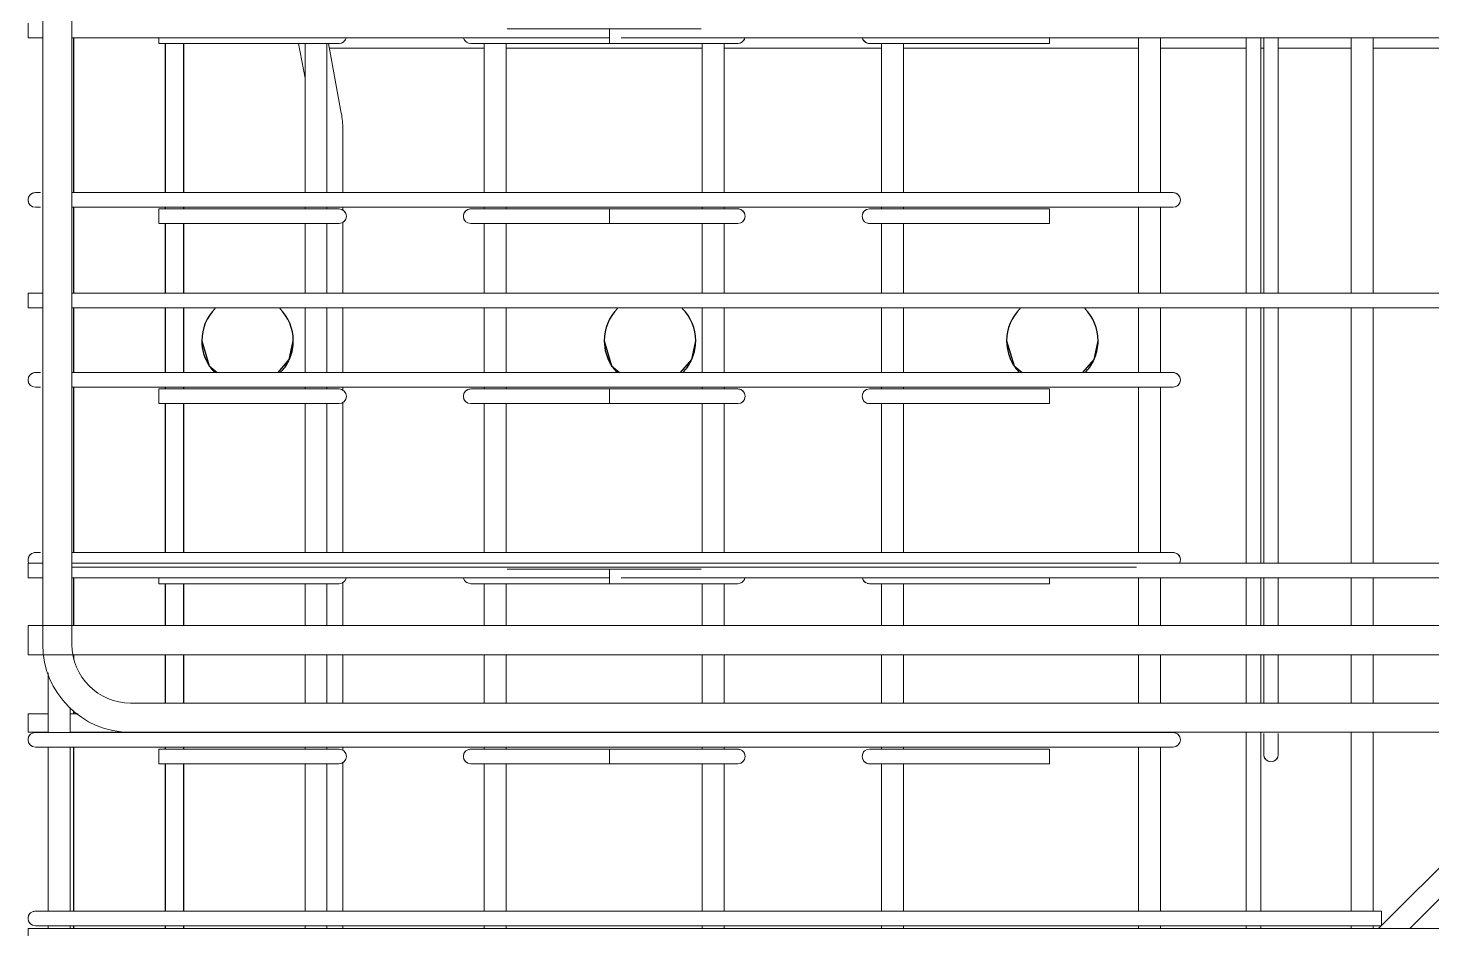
# Model space of a CAD drawing. Header units: millimetres. Extents: x -31655 to -5862, y 2843 to 78926.
# Drawn here: x -30420 to -29653, y 3898 to 4391 of the extents above; entities that cross this region are included whole.
import ezdxf

# ---------------------------------------------------------------- set-up
doc = ezdxf.new("R2010")
doc.units = ezdxf.units.MM
for name, color, linetype, lineweight in [('A-WALL', 113, 'Continuous', 25), ('S-BEAM', 12, 'Continuous', 18), ('S-RBAR', 171, 'Continuous', 18)]:
    doc.layers.add(name, color=color, linetype=linetype, lineweight=lineweight)

# ---------------------------------------------------------------- blocks, each defined once
blk = doc.blocks.new('M_Rectangular Corbel - M_Rectangular Corbel-5472199-Elevation Front')
at = {"layer": 'S-BEAM'}
for p, q in [((-30171.01, 4379.75), (-30255.77, 4379.75)), ((-30051.78, 4379.75), (-30159.01, 4379.75)), ((-29953.8, 4379.75), (-30039.78, 4379.75)), ((-29813.32, 4379.75), (-29941.8, 4379.75)), ((-29754.39, 4379.75), (-29801.32, 4379.75)), ((-29744.87, 4379.75), (-29746.39, 4379.75)), ((-29697.07, 4379.75), (-29736.87, 4379.75)), ((-29611.92, 4379.75), (-29685.07, 4379.75))]:
    blk.add_line(p, q, dxfattribs=at)

msp = doc.modelspace()

# ---------------------------------------------------------------- linework, layer by layer
at = {"layer": 'A-WALL'}
for p, q in [((-30395.39395, 4300.71954), (-30395.39395, 4385.2887)), ((-30345.39395, 4382.25431), (-30345.39395, 4300.71954)), ((-30335.39395, 4382.25431), (-30335.39395, 4300.71954)), ((-30395.39395, 4245.77595), (-30395.39395, 4292.71954)), ((-30345.39395, 4292.71954), (-30345.39395, 4291.84483)), ((-30335.39395, 4292.71954), (-30335.39395, 4291.84483)), ((-30345.39395, 4283.84483), (-30345.39395, 4245.77595)), ((-30335.39395, 4283.84483), (-30335.39395, 4245.77595)), ((-30395.39395, 4202.38931), (-30395.39395, 4237.77595)), ((-30345.39395, 4237.77595), (-30345.39395, 4202.38931)), ((-30335.39395, 4237.77595), (-30335.39395, 4202.38931)), ((-30395.39395, 4104.05907), (-30395.39395, 4194.38931)), ((-30345.39395, 4194.38931), (-30345.39395, 4193.43534)), ((-30335.39395, 4194.38931), (-30335.39395, 4193.43534)), ((-30345.39395, 4185.43534), (-30345.39395, 4104.05907)), ((-30335.39395, 4185.43534), (-30335.39395, 4104.05907)), ((-30395.39395, 4064.08483), (-30395.39395, 4090.2632)), ((-30345.39395, 4087.02586), (-30345.39395, 4064.08483)), ((-30335.39395, 4087.02586), (-30335.39395, 4064.08483)), ((-30395.39395, 4046.20498), (-30395.39395, 4048.08483)), ((-30345.39395, 4048.08483), (-30345.39395, 4021.80073)), ((-30335.39395, 4048.08483), (-30335.39395, 4021.80073)), ((-30395.39395, 4015.80073), (-30395.39395, 4017.6028)), ((-30395.39395, 3908.08483), (-30395.39395, 3997.72883)), ((-30345.39395, 3997.72883), (-30345.39395, 3996.61638)), ((-30335.39395, 3997.72883), (-30335.39395, 3996.61638)), ((-30345.39395, 3988.61638), (-30345.39395, 3908.08483)), ((-30335.39395, 3988.61638), (-30335.39395, 3908.08483)), ((-30395.39395, 3898.5), (-30395.39395, 3900.08483)), ((-30345.39395, 3900.08483), (-30345.39395, 3898.5)), ((-30335.39395, 3900.08483), (-30335.39395, 3898.5))]:
    msp.add_line(p, q, dxfattribs=at)
at = {"layer": 'A-WALL', "flags": 128}
for points in [[(-30325.39395, 4219.75), (-30321.37336, 4206.15352), (-30316.97846, 4202.38931)], [(-30283.69805, 4202.38931), (-30277.57425, 4209.53915), (-30275.39395, 4219.75)], [(-30105.39395, 4219.75), (-30101.37336, 4206.15352), (-30096.97846, 4202.38931)], [(-30063.69805, 4202.38931), (-30057.57425, 4209.53915), (-30055.39395, 4219.75)], [(-29885.39395, 4219.75), (-29881.37336, 4206.15352), (-29876.97846, 4202.38931)], [(-29843.69805, 4202.38931), (-29837.57425, 4209.53915), (-29835.39395, 4219.75)]]:
    msp.add_lwpolyline(points, dxfattribs=at)
at = {"layer": 'A-WALL'}
for centre, start, end in [((-30300.39395, 4219.75), 135, 180), ((-30300.39395, 4219.75), 0, 45), ((-30080.39395, 4219.75), 135, 180), ((-30080.39395, 4219.75), 0, 45), ((-29860.39395, 4219.75), 135, 180), ((-29860.39395, 4219.75), 0, 45), ((-30300.39395, 4219.75), 180.45365511, 211.93425252), ((-30300.39395, 4219.75), 338.70968858, 359.36744853), ((-30080.39395, 4219.75), 180.45365512, 211.93425252), ((-30080.39395, 4219.75), 338.70968858, 359.36744852), ((-29860.39395, 4219.75), 180.45365512, 211.93425252), ((-29860.39395, 4219.75), 338.70968858, 359.36744852), ((-30300.39395, 4219.75), 212.3286712, 213.89064592), ((-30300.39395, 4219.75), 315.91830147, 334.13098747), ((-30300.39395, 4219.75), 334.7740535, 338.15580515), ((-30080.39395, 4219.75), 212.3286712, 213.89064593), ((-30080.39395, 4219.75), 315.91830147, 334.13098747), ((-30080.39395, 4219.75), 334.77405349, 338.15580516), ((-29860.39395, 4219.75), 212.3286712, 213.89064593), ((-29860.39395, 4219.75), 315.91830147, 334.13098747), ((-29860.39395, 4219.75), 334.77405349, 338.15580516), ((-30300.39395, 4219.75), 214.92559469, 224.08169853), ((-30080.39395, 4219.75), 214.92559471, 224.08169853), ((-29860.39395, 4219.75), 214.92559471, 224.08169853)]:
    msp.add_arc(centre, 25, start, end, dxfattribs=at)
at = {"layer": 'S-RBAR'}
for p, q in [((-30412.39395, 4053.80073), (-30412.39395, 4802.5498)), ((-30396.39395, 4053.80073), (-30396.39395, 4802.5498)), ((-30420.39395, 4385.2887), (-30420.39395, 4393.2887)), ((-30102.59853, 4390.25431), (-30158.39395, 4390.25431)), ((-30096.10968, 4390.25431), (-30102.59853, 4390.25431)), ((-30102.59853, 4390.25431), (-30102.59853, 4382.25431)), ((-30052.35921, 4390.25431), (-30096.10968, 4390.25431)), ((-30420.39395, 4385.2887), (-30412.39395, 4385.2887)), ((-30396.39395, 4385.2887), (-30102.59853, 4385.2887)), ((-30348.8828, 4382.25431), (-30348.8828, 4385.2887)), ((-30096.10968, 4385.2887), (-26804.67822, 4385.2887)), ((-29861.90509, 4385.2887), (-29861.90509, 4382.25431)), ((-29813.32288, 4300.71954), (-29813.32288, 4385.2887)), ((-29801.32288, 4300.71954), (-29801.32288, 4385.2887)), ((-29754.39395, 4245.77595), (-29754.39395, 4385.2887)), ((-29746.39395, 4245.77595), (-29746.39395, 4385.2887)), ((-29744.87288, 4385.2887), (-29744.87288, 4245.77595)), ((-29736.87288, 4385.2887), (-29736.87288, 4245.77595)), ((-29697.07288, 4385.2887), (-29697.07288, 4245.77595)), ((-29685.07288, 4385.2887), (-29685.07288, 4245.77595)), ((-30348.8828, 4382.25431), (-30324.67822, 4382.25431)), ((-30284.53608, 4382.25431), (-30324.67822, 4382.25431)), ((-30284.53608, 4382.25431), (-30250.39395, 4382.25431)), ((-30272.51629, 4382.25431), (-30268.98659, 4363.3456)), ((-30268.98659, 4300.71954), (-30268.98659, 4382.25431)), ((-30256.98659, 4300.71954), (-30256.98659, 4382.25431)), ((-30256.23991, 4382.25431), (-30249.14024, 4344.22124)), ((-30178.39395, 4382.25431), (-30158.39395, 4382.25431)), ((-30171.00816, 4300.71954), (-30171.00816, 4382.25431)), ((-30159.00816, 4300.71954), (-30159.00816, 4382.25431)), ((-30102.59853, 4382.25431), (-30158.39395, 4382.25431)), ((-30096.10968, 4382.25431), (-30102.59853, 4382.25431)), ((-30052.35921, 4382.25431), (-30096.10968, 4382.25431)), ((-30052.35921, 4382.25431), (-30032.35921, 4382.25431)), ((-30051.77973, 4300.71954), (-30051.77973, 4382.25431)), ((-30039.77973, 4300.71954), (-30039.77973, 4382.25431)), ((-29926.25181, 4382.25431), (-29960.39395, 4382.25431)), ((-29953.80131, 4300.71954), (-29953.80131, 4382.25431)), ((-29941.80131, 4300.71954), (-29941.80131, 4382.25431)), ((-29926.25181, 4382.25431), (-29886.10968, 4382.25431)), ((-29861.90509, 4382.25431), (-29886.10968, 4382.25431)), ((-30248.32518, 4335.41318), (-30248.32518, 4300.71954)), ((-30416.39395, 4300.71954), (-30413.58601, 4300.71954)), ((-29814.39395, 4300.71954), (-30396.39395, 4300.71954)), ((-29814.39395, 4300.71954), (-29800.25181, 4300.71954)), ((-29800.25181, 4300.71954), (-29794.39395, 4300.71954)), ((-29800.25181, 4300.71954), (-29794.39395, 4300.71954)), ((-30416.39395, 4292.71954), (-30413.58601, 4292.71954)), ((-29814.39395, 4292.71954), (-30396.39395, 4292.71954)), ((-30348.8828, 4291.84483), (-30324.67822, 4291.84483)), ((-30348.8828, 4283.84483), (-30348.8828, 4291.84483)), ((-30284.53608, 4291.84483), (-30324.67822, 4291.84483)), ((-30284.53608, 4291.84483), (-30250.39395, 4291.84483)), ((-30268.98659, 4291.84483), (-30268.98659, 4292.71954)), ((-30256.98659, 4291.84483), (-30256.98659, 4292.71954)), ((-30248.32518, 4292.71954), (-30248.32518, 4291.21931)), ((-30178.39395, 4291.84483), (-30158.39395, 4291.84483)), ((-30171.00816, 4291.84483), (-30171.00816, 4292.71954)), ((-30159.00816, 4291.84483), (-30159.00816, 4292.71954)), ((-30102.59853, 4291.84483), (-30158.39395, 4291.84483)), ((-30096.10968, 4291.84483), (-30102.59853, 4291.84483)), ((-30102.59853, 4291.84483), (-30102.59853, 4283.84483)), ((-30052.35921, 4291.84483), (-30096.10968, 4291.84483)), ((-30052.35921, 4291.84483), (-30032.35921, 4291.84483)), ((-30051.77973, 4291.84483), (-30051.77973, 4292.71954)), ((-30039.77973, 4291.84483), (-30039.77973, 4292.71954)), ((-29926.25181, 4291.84483), (-29960.39395, 4291.84483)), ((-29953.80131, 4291.84483), (-29953.80131, 4292.71954)), ((-29941.80131, 4291.84483), (-29941.80131, 4292.71954)), ((-29926.25181, 4291.84483), (-29886.10968, 4291.84483)), ((-29861.90509, 4291.84483), (-29886.10968, 4291.84483)), ((-29861.90509, 4291.84483), (-29861.90509, 4283.84483)), ((-29814.39395, 4292.71954), (-29794.39395, 4292.71954)), ((-29814.39395, 4292.71954), (-29794.39395, 4292.71954)), ((-29813.32288, 4245.77595), (-29813.32288, 4292.71954)), ((-29801.32288, 4245.77595), (-29801.32288, 4292.71954)), ((-30348.8828, 4283.84483), (-30324.67822, 4283.84483)), ((-30284.53608, 4283.84483), (-30324.67822, 4283.84483)), ((-30284.53608, 4283.84483), (-30250.39395, 4283.84483)), ((-30268.98659, 4245.77595), (-30268.98659, 4283.84483)), ((-30256.98659, 4245.77595), (-30256.98659, 4283.84483)), ((-30248.32518, 4284.47035), (-30248.32518, 4245.77595)), ((-30178.39395, 4283.84483), (-30158.39395, 4283.84483)), ((-30171.00816, 4245.77595), (-30171.00816, 4283.84483)), ((-30159.00816, 4245.77595), (-30159.00816, 4283.84483)), ((-30102.59853, 4283.84483), (-30158.39395, 4283.84483)), ((-30096.10968, 4283.84483), (-30102.59853, 4283.84483)), ((-30052.35921, 4283.84483), (-30096.10968, 4283.84483)), ((-30052.35921, 4283.84483), (-30032.35921, 4283.84483)), ((-30051.77973, 4245.77595), (-30051.77973, 4283.84483)), ((-30039.77973, 4245.77595), (-30039.77973, 4283.84483)), ((-29926.25181, 4283.84483), (-29960.39395, 4283.84483)), ((-29953.80131, 4245.77595), (-29953.80131, 4283.84483)), ((-29941.80131, 4245.77595), (-29941.80131, 4283.84483)), ((-29926.25181, 4283.84483), (-29886.10968, 4283.84483)), ((-29861.90509, 4283.84483), (-29886.10968, 4283.84483)), ((-30420.39395, 4245.77595), (-30412.39395, 4245.77595)), ((-30420.39395, 4237.77595), (-30420.39395, 4245.77595)), ((-30396.39395, 4245.77595), (-26504.39395, 4245.77595)), ((-30420.39395, 4237.77595), (-30412.39395, 4237.77595)), ((-30396.39395, 4237.77595), (-26504.39395, 4237.77595)), ((-30268.98659, 4202.38931), (-30268.98659, 4237.77595)), ((-30256.98659, 4202.38931), (-30256.98659, 4237.77595)), ((-30248.32518, 4237.77595), (-30248.32518, 4202.38931)), ((-30171.00816, 4202.38931), (-30171.00816, 4237.77595)), ((-30159.00816, 4202.38931), (-30159.00816, 4237.77595)), ((-30051.77973, 4202.38931), (-30051.77973, 4237.77595)), ((-30039.77973, 4202.38931), (-30039.77973, 4237.77595)), ((-29953.80131, 4202.38931), (-29953.80131, 4237.77595)), ((-29941.80131, 4202.38931), (-29941.80131, 4237.77595)), ((-29813.32288, 4202.38931), (-29813.32288, 4237.77595)), ((-29801.32288, 4202.38931), (-29801.32288, 4237.77595)), ((-29754.39395, 4098.2632), (-29754.39395, 4237.77595)), ((-29746.39395, 4098.2632), (-29746.39395, 4237.77595)), ((-29744.87288, 4237.77595), (-29744.87288, 4098.2632)), ((-29736.87288, 4237.77595), (-29736.87288, 4098.2632)), ((-29697.07288, 4237.77595), (-29697.07288, 4098.2632)), ((-29685.07288, 4237.77595), (-29685.07288, 4098.2632)), ((-30416.39395, 4202.38931), (-30413.58601, 4202.38931)), ((-29814.39395, 4202.38931), (-30396.39395, 4202.38931)), ((-29814.39395, 4202.38931), (-29800.25181, 4202.38931)), ((-29800.25181, 4202.38931), (-29794.39395, 4202.38931)), ((-29800.25181, 4202.38931), (-29794.39395, 4202.38931)), ((-30416.39395, 4194.38931), (-30413.58601, 4194.38931)), ((-29814.39395, 4194.38931), (-30396.39395, 4194.38931)), ((-30348.8828, 4193.43534), (-30324.67822, 4193.43534)), ((-30348.8828, 4185.43534), (-30348.8828, 4193.43534)), ((-30284.53608, 4193.43534), (-30324.67822, 4193.43534)), ((-30284.53608, 4193.43534), (-30250.39395, 4193.43534)), ((-30268.98659, 4193.43534), (-30268.98659, 4194.38931)), ((-30256.98659, 4193.43534), (-30256.98659, 4194.38931)), ((-30248.32518, 4194.38931), (-30248.32518, 4192.80983)), ((-30178.39395, 4193.43534), (-30158.39395, 4193.43534)), ((-30171.00816, 4193.43534), (-30171.00816, 4194.38931)), ((-30159.00816, 4193.43534), (-30159.00816, 4194.38931)), ((-30102.59853, 4193.43534), (-30158.39395, 4193.43534)), ((-30096.10968, 4193.43534), (-30102.59853, 4193.43534)), ((-30102.59853, 4193.43534), (-30102.59853, 4185.43534)), ((-30052.35921, 4193.43534), (-30096.10968, 4193.43534)), ((-30052.35921, 4193.43534), (-30032.35921, 4193.43534)), ((-30051.77973, 4193.43534), (-30051.77973, 4194.38931)), ((-30039.77973, 4193.43534), (-30039.77973, 4194.38931)), ((-29926.25181, 4193.43534), (-29960.39395, 4193.43534)), ((-29953.80131, 4193.43534), (-29953.80131, 4194.38931)), ((-29941.80131, 4193.43534), (-29941.80131, 4194.38931)), ((-29926.25181, 4193.43534), (-29886.10968, 4193.43534)), ((-29861.90509, 4193.43534), (-29886.10968, 4193.43534)), ((-29861.90509, 4193.43534), (-29861.90509, 4185.43534)), ((-29814.39395, 4194.38931), (-29794.39395, 4194.38931)), ((-29814.39395, 4194.38931), (-29794.39395, 4194.38931)), ((-29813.32288, 4104.05907), (-29813.32288, 4194.38931)), ((-29801.32288, 4104.05907), (-29801.32288, 4194.38931)), ((-30348.8828, 4185.43534), (-30324.67822, 4185.43534)), ((-30284.53608, 4185.43534), (-30324.67822, 4185.43534)), ((-30284.53608, 4185.43534), (-30250.39395, 4185.43534)), ((-30268.98659, 4104.05907), (-30268.98659, 4185.43534)), ((-30256.98659, 4104.05907), (-30256.98659, 4185.43534)), ((-30248.32518, 4186.06086), (-30248.32518, 4104.05907)), ((-30178.39395, 4185.43534), (-30158.39395, 4185.43534)), ((-30171.00816, 4104.05907), (-30171.00816, 4185.43534)), ((-30159.00816, 4104.05907), (-30159.00816, 4185.43534)), ((-30102.59853, 4185.43534), (-30158.39395, 4185.43534)), ((-30096.10968, 4185.43534), (-30102.59853, 4185.43534)), ((-30052.35921, 4185.43534), (-30096.10968, 4185.43534)), ((-30052.35921, 4185.43534), (-30032.35921, 4185.43534)), ((-30051.77973, 4104.05907), (-30051.77973, 4185.43534)), ((-30039.77973, 4104.05907), (-30039.77973, 4185.43534)), ((-29926.25181, 4185.43534), (-29960.39395, 4185.43534)), ((-29953.80131, 4104.05907), (-29953.80131, 4185.43534)), ((-29941.80131, 4104.05907), (-29941.80131, 4185.43534)), ((-29926.25181, 4185.43534), (-29886.10968, 4185.43534)), ((-29861.90509, 4185.43534), (-29886.10968, 4185.43534)), ((-30416.39395, 4104.05907), (-30413.58601, 4104.05907)), ((-29814.39395, 4104.05907), (-30396.39395, 4104.05907)), ((-29814.39395, 4104.05907), (-29800.25181, 4104.05907)), ((-29800.25181, 4104.05907), (-29794.39395, 4104.05907)), ((-29800.25181, 4104.05907), (-29794.39395, 4104.05907)), ((-30420.39395, 4098.2632), (-30412.39395, 4098.2632)), ((-30420.39395, 4090.2632), (-30420.39395, 4098.2632)), ((-30396.39395, 4098.2632), (-26504.39395, 4098.2632)), ((-29814.39395, 4096.05907), (-30396.39395, 4096.05907)), ((-30102.59853, 4095.02586), (-30158.39395, 4095.02586)), ((-30096.10968, 4095.02586), (-30102.59853, 4095.02586)), ((-30102.59853, 4095.02586), (-30102.59853, 4087.02586)), ((-30052.35921, 4095.02586), (-30096.10968, 4095.02586)), ((-30420.39395, 4090.2632), (-30412.39395, 4090.2632)), ((-30396.39395, 4090.2632), (-30102.59853, 4090.2632)), ((-30348.8828, 4087.02586), (-30348.8828, 4090.2632)), ((-30348.8828, 4087.02586), (-30324.67822, 4087.02586)), ((-30284.53608, 4087.02586), (-30324.67822, 4087.02586)), ((-30284.53608, 4087.02586), (-30250.39395, 4087.02586)), ((-30268.98659, 4064.08483), (-30268.98659, 4087.02586)), ((-30256.98659, 4064.08483), (-30256.98659, 4087.02586)), ((-30248.32518, 4087.65138), (-30248.32518, 4064.08483)), ((-30178.39395, 4087.02586), (-30158.39395, 4087.02586)), ((-30171.00816, 4064.08483), (-30171.00816, 4087.02586)), ((-30159.00816, 4064.08483), (-30159.00816, 4087.02586)), ((-30102.59853, 4087.02586), (-30158.39395, 4087.02586)), ((-30096.10968, 4087.02586), (-30102.59853, 4087.02586)), ((-30096.10968, 4090.2632), (-26804.67822, 4090.2632)), ((-30052.35921, 4087.02586), (-30096.10968, 4087.02586)), ((-30052.35921, 4087.02586), (-30032.35921, 4087.02586)), ((-30051.77973, 4064.08483), (-30051.77973, 4087.02586)), ((-30039.77973, 4064.08483), (-30039.77973, 4087.02586)), ((-29926.25181, 4087.02586), (-29960.39395, 4087.02586)), ((-29953.80131, 4064.08483), (-29953.80131, 4087.02586)), ((-29941.80131, 4064.08483), (-29941.80131, 4087.02586)), ((-29926.25181, 4087.02586), (-29886.10968, 4087.02586)), ((-29861.90509, 4087.02586), (-29886.10968, 4087.02586)), ((-29861.90509, 4090.2632), (-29861.90509, 4087.02586)), ((-29813.32288, 4064.08483), (-29813.32288, 4090.2632)), ((-29801.32288, 4064.08483), (-29801.32288, 4090.2632)), ((-29754.39395, 4064.08483), (-29754.39395, 4090.2632)), ((-29746.39395, 4064.08483), (-29746.39395, 4090.2632)), ((-29744.87288, 4090.2632), (-29744.87288, 4064.08483)), ((-29736.87288, 4090.2632), (-29736.87288, 4064.08483)), ((-29697.07288, 4090.2632), (-29697.07288, 4064.08483)), ((-29685.07288, 4090.2632), (-29685.07288, 4064.08483)), ((-26480.39395, 4064.08483), (-30420.39395, 4064.08483)), ((-30420.39395, 4064.08483), (-30420.39395, 4048.08483)), ((-26480.39395, 4048.08483), (-30420.39395, 4048.08483)), ((-30268.98659, 4021.80073), (-30268.98659, 4048.08483)), ((-30256.98659, 4021.80073), (-30256.98659, 4048.08483)), ((-30248.32518, 4048.08483), (-30248.32518, 4021.80073)), ((-30171.00816, 4021.80073), (-30171.00816, 4048.08483)), ((-30159.00816, 4021.80073), (-30159.00816, 4048.08483)), ((-30051.77973, 4021.80073), (-30051.77973, 4048.08483)), ((-30039.77973, 4021.80073), (-30039.77973, 4048.08483)), ((-29953.80131, 4021.80073), (-29953.80131, 4048.08483)), ((-29941.80131, 4021.80073), (-29941.80131, 4048.08483)), ((-29813.32288, 4021.80073), (-29813.32288, 4048.08483)), ((-29801.32288, 4021.80073), (-29801.32288, 4048.08483)), ((-29754.39395, 4021.80073), (-29754.39395, 4048.08483)), ((-29746.39395, 4021.80073), (-29746.39395, 4048.08483)), ((-29744.87288, 4048.08483), (-29744.87288, 4021.80073)), ((-29736.87288, 4048.08483), (-29736.87288, 4021.80073)), ((-29697.07288, 4048.08483), (-29697.07288, 4021.80073)), ((-29685.07288, 4048.08483), (-29685.07288, 4021.80073)), ((-30409.46501, 4005.72883), (-30409.46501, 4038.25494)), ((-26536.39395, 4021.80073), (-30364.39395, 4021.80073)), ((-30409.46501, 4015.80073), (-30420.39395, 4015.80073)), ((-30420.39395, 4015.80073), (-30420.39395, 4005.80073)), ((-30397.46501, 4005.72883), (-30397.46501, 4019.19199)), ((-30393.04544, 4015.80073), (-30397.46501, 4015.80073)), ((-30409.46501, 4005.80073), (-30420.39395, 4005.80073)), ((-30416.39395, 4005.72883), (-30396.39395, 4005.72883)), ((-30364.39395, 4005.80073), (-30397.46501, 4005.80073)), ((-29814.39395, 4005.72883), (-30396.39395, 4005.72883)), ((-26536.39395, 4005.80073), (-30364.39395, 4005.80073)), ((-29814.39395, 4005.72883), (-29800.25181, 4005.72883)), ((-29800.25181, 4005.72883), (-29794.39395, 4005.72883)), ((-29800.25181, 4005.72883), (-29794.39395, 4005.72883)), ((-29754.39395, 3908.08483), (-29754.39395, 4005.80073)), ((-29746.39395, 3908.08483), (-29746.39395, 4005.80073)), ((-29744.87288, 3993.75), (-29744.87288, 4005.20461)), ((-29736.87288, 3993.75), (-29736.87288, 4005.20461)), ((-29697.07288, 4005.80073), (-29697.07288, 3908.08483)), ((-29685.07288, 4005.80073), (-29685.07288, 3908.08483)), ((-30416.39395, 3997.72883), (-30396.39395, 3997.72883)), ((-30409.46501, 3908.08483), (-30409.46501, 3997.72883)), ((-30397.46501, 3908.08483), (-30397.46501, 3997.72883)), ((-29814.39395, 3997.72883), (-30396.39395, 3997.72883)), ((-30348.8828, 3996.61638), (-30324.67822, 3996.61638)), ((-30348.8828, 3988.61638), (-30348.8828, 3996.61638)), ((-30284.53608, 3996.61638), (-30324.67822, 3996.61638)), ((-30284.53608, 3996.61638), (-30250.39395, 3996.61638)), ((-30268.98659, 3996.61638), (-30268.98659, 3997.72883)), ((-30256.98659, 3996.61638), (-30256.98659, 3997.72883)), ((-30248.32518, 3997.72883), (-30248.32518, 3995.99086)), ((-30178.39395, 3996.61638), (-30158.39395, 3996.61638)), ((-30171.00816, 3996.61638), (-30171.00816, 3997.72883)), ((-30159.00816, 3996.61638), (-30159.00816, 3997.72883)), ((-30102.59853, 3996.61638), (-30158.39395, 3996.61638)), ((-30096.10968, 3996.61638), (-30102.59853, 3996.61638)), ((-30102.59853, 3996.61638), (-30102.59853, 3988.61638)), ((-30052.35921, 3996.61638), (-30096.10968, 3996.61638)), ((-30052.35921, 3996.61638), (-30032.35921, 3996.61638)), ((-30051.77973, 3996.61638), (-30051.77973, 3997.72883)), ((-30039.77973, 3996.61638), (-30039.77973, 3997.72883)), ((-29926.25181, 3996.61638), (-29960.39395, 3996.61638)), ((-29953.80131, 3996.61638), (-29953.80131, 3997.72883)), ((-29941.80131, 3996.61638), (-29941.80131, 3997.72883)), ((-29926.25181, 3996.61638), (-29886.10968, 3996.61638)), ((-29861.90509, 3996.61638), (-29886.10968, 3996.61638)), ((-29861.90509, 3996.61638), (-29861.90509, 3988.61638)), ((-29814.39395, 3997.72883), (-29794.39395, 3997.72883)), ((-29814.39395, 3997.72883), (-29794.39395, 3997.72883)), ((-29813.32288, 3908.08483), (-29813.32288, 3997.72883)), ((-29801.32288, 3908.08483), (-29801.32288, 3997.72883)), ((-30348.8828, 3988.61638), (-30324.67822, 3988.61638)), ((-30284.53608, 3988.61638), (-30324.67822, 3988.61638)), ((-30284.53608, 3988.61638), (-30250.39395, 3988.61638)), ((-30268.98659, 3908.08483), (-30268.98659, 3988.61638)), ((-30256.98659, 3908.08483), (-30256.98659, 3988.61638)), ((-30248.32518, 3989.2419), (-30248.32518, 3908.08483)), ((-30178.39395, 3988.61638), (-30158.39395, 3988.61638)), ((-30171.00816, 3908.08483), (-30171.00816, 3988.61638)), ((-30159.00816, 3908.08483), (-30159.00816, 3988.61638)), ((-30102.59853, 3988.61638), (-30158.39395, 3988.61638)), ((-30096.10968, 3988.61638), (-30102.59853, 3988.61638)), ((-30052.35921, 3988.61638), (-30096.10968, 3988.61638)), ((-30052.35921, 3988.61638), (-30032.35921, 3988.61638)), ((-30051.77973, 3908.08483), (-30051.77973, 3988.61638)), ((-30039.77973, 3908.08483), (-30039.77973, 3988.61638)), ((-29926.25181, 3988.61638), (-29960.39395, 3988.61638)), ((-29953.80131, 3908.08483), (-29953.80131, 3988.61638)), ((-29941.80131, 3908.08483), (-29941.80131, 3988.61638)), ((-29926.25181, 3988.61638), (-29886.10968, 3988.61638)), ((-29861.90509, 3988.61638), (-29886.10968, 3988.61638)), ((-29682.02327, 3898.5), (-29611.91924, 3968.60404)), ((-29665.05271, 3898.5), (-29611.91924, 3951.63347)), ((-30416.39395, 3908.08483), (-30396.39395, 3908.08483)), ((-29680.39395, 3908.08483), (-30396.39395, 3908.08483)), ((-29680.39395, 3908.08483), (-29680.39395, 3900.08483)), ((-30416.39395, 3900.08483), (-30396.39395, 3900.08483)), ((-30409.46501, 3898.5), (-30409.46501, 3900.08483)), ((-30397.46501, 3898.5), (-30397.46501, 3900.08483)), ((-29680.39395, 3900.08483), (-30396.39395, 3900.08483)), ((-30268.98659, 3898.5), (-30268.98659, 3900.08483)), ((-30256.98659, 3898.5), (-30256.98659, 3900.08483)), ((-30248.32518, 3900.08483), (-30248.32518, 3898.5)), ((-30171.00816, 3898.5), (-30171.00816, 3900.08483)), ((-30159.00816, 3898.5), (-30159.00816, 3900.08483)), ((-30051.77973, 3898.5), (-30051.77973, 3900.08483)), ((-30039.77973, 3898.5), (-30039.77973, 3900.08483)), ((-29953.80131, 3898.5), (-29953.80131, 3900.08483)), ((-29941.80131, 3898.5), (-29941.80131, 3900.08483)), ((-29813.32288, 3898.5), (-29813.32288, 3900.08483)), ((-29801.32288, 3898.5), (-29801.32288, 3900.08483)), ((-29754.39395, 3898.5), (-29754.39395, 3900.08483)), ((-29746.39395, 3898.5), (-29746.39395, 3900.08483)), ((-29697.07288, 3900.08483), (-29697.07288, 3898.5)), ((-29685.07288, 3900.08483), (-29685.07288, 3898.5)), ((-30420.39395, 3898.5), (-26480.39395, 3898.5)), ((-30420.39395, 3886.5), (-30420.39395, 3898.5))]:
    msp.add_line(p, q, dxfattribs=at)
for centre, radius, start, end in [((-30250.39395, 4386.25431), 4, 270, 345), ((-30250.39395, 4386.25431), 4, 300, 345), ((-30178.39395, 4386.25431), 4, 195, 270), ((-30178.39395, 4386.25431), 4, 195, 240), ((-30032.35921, 4386.25431), 4, 270, 345), ((-30032.39395, 4386.25431), 4, 300, 345), ((-30032.35921, 4386.25431), 4, 300, 345), ((-29960.39395, 4386.25431), 4, 195, 240), ((-29960.39395, 4386.25431), 4, 195, 270), ((-29960.39395, 4386.25431), 4, 255, 270), ((-30296.32518, 4335.41318), 48, 0, 10.57376073), ((-30416.39395, 4296.71954), 4, 90, 270), ((-30416.39395, 4296.71954), 4, 120, 165), ((-30416.39395, 4296.71954), 4, 90, 105), ((-29794.39395, 4296.71954), 4, 270, 90), ((-29794.39395, 4296.71954), 4, 75, 90), ((-29794.39395, 4296.71954), 4, 270, 90), ((-29794.39395, 4296.71954), 4, 15, 60), ((-30416.39395, 4296.71954), 4, 195, 240), ((-30250.39395, 4287.84483), 4, 270, 90), ((-30250.39395, 4287.84483), 4, 15, 58.75482843), ((-30178.39395, 4287.84483), 4, 90, 270), ((-30178.39395, 4287.84483), 4, 120, 165), ((-30178.39395, 4287.84483), 4, 90, 105), ((-30032.39395, 4287.84483), 4, 75, 90), ((-30032.35921, 4287.84483), 4, 75, 90), ((-30032.35921, 4287.84483), 4, 270, 90), ((-30032.39395, 4287.84483), 4, 15, 60), ((-30032.35921, 4287.84483), 4, 15, 60), ((-29960.39395, 4287.84483), 4, 90, 270), ((-29960.39395, 4287.84483), 4, 120, 165), ((-29794.39395, 4296.71954), 4, 300, 345), ((-30250.39395, 4287.84483), 4, 301.24517157, 345), ((-30178.39395, 4287.84483), 4, 195, 240), ((-30032.39395, 4287.84483), 4, 300, 345), ((-30032.35921, 4287.84483), 4, 300, 345), ((-29960.39395, 4287.84483), 4, 195, 240), ((-29960.39395, 4287.84483), 4, 255, 270), ((-30416.39395, 4198.38931), 4, 90, 270), ((-30416.39395, 4198.38931), 4, 120, 165), ((-30416.39395, 4198.38931), 4, 90, 105), ((-29794.39395, 4198.38931), 4, 270, 90), ((-29794.39395, 4198.38931), 4, 75, 90), ((-29794.39395, 4198.38931), 4, 270, 90), ((-29794.39395, 4198.38931), 4, 15, 60), ((-30416.39395, 4198.38931), 4, 195, 240), ((-30250.39395, 4189.43534), 4, 270, 90), ((-30250.39395, 4189.43534), 4, 15, 58.75482843), ((-30178.39395, 4189.43534), 4, 90, 270), ((-30178.39395, 4189.43534), 4, 120, 165), ((-30178.39395, 4189.43534), 4, 90, 105), ((-30032.39395, 4189.43534), 4, 75, 90), ((-30032.35921, 4189.43534), 4, 75, 90), ((-30032.35921, 4189.43534), 4, 270, 90), ((-30032.39395, 4189.43534), 4, 15, 60), ((-30032.35921, 4189.43534), 4, 15, 60), ((-29960.39395, 4189.43534), 4, 90, 270), ((-29960.39395, 4189.43534), 4, 120, 165), ((-29794.39395, 4198.38931), 4, 300, 345), ((-30250.39395, 4189.43534), 4, 301.24517157, 345), ((-30178.39395, 4189.43534), 4, 195, 240), ((-30032.39395, 4189.43534), 4, 300, 345), ((-30032.35921, 4189.43534), 4, 300, 345), ((-29960.39395, 4189.43534), 4, 195, 240), ((-29960.39395, 4189.43534), 4, 255, 270), ((-30416.39395, 4100.05907), 4, 90, 206.8261327), ((-30416.39395, 4100.05907), 4, 120, 165), ((-30416.39395, 4100.05907), 4, 195, 206.8261327), ((-30416.39395, 4100.05907), 4, 90, 105), ((-29794.39395, 4100.05907), 4, 333.1738673, 90), ((-29794.39395, 4100.05907), 4, 75, 90), ((-29794.39395, 4100.05907), 4, 333.1738673, 90), ((-29794.39395, 4100.05907), 4, 15, 60), ((-29794.39395, 4100.05907), 4, 333.1738673, 345), ((-30250.39395, 4091.02586), 4, 270, 345), ((-30250.39395, 4091.02586), 4, 301.24517157, 345), ((-30178.39395, 4091.02586), 4, 195, 270), ((-30178.39395, 4091.02586), 4, 195, 240), ((-30032.35921, 4091.02586), 4, 270, 345), ((-30032.39395, 4091.02586), 4, 300, 345), ((-30032.35921, 4091.02586), 4, 300, 345), ((-29960.39395, 4091.02586), 4, 195, 240), ((-29960.39395, 4091.02586), 4, 195, 270), ((-29960.39395, 4091.02586), 4, 255, 270), ((-30364.39395, 4053.80073), 48, 180, 270), ((-30364.39395, 4053.80073), 32, 180, 270), ((-30416.39395, 4001.72883), 4, 90, 270), ((-30416.39395, 4001.72883), 4, 120, 165), ((-30416.39395, 4001.72883), 4, 195, 240), ((-30416.39395, 4001.72883), 4, 90, 105), ((-29794.39395, 4001.72883), 4, 270, 90), ((-29794.39395, 4001.72883), 4, 75, 90), ((-29794.39395, 4001.72883), 4, 270, 90), ((-29794.39395, 4001.72883), 4, 15, 60), ((-29794.39395, 4001.72883), 4, 300, 345), ((-30250.39395, 3992.61638), 4, 270, 90), ((-30250.39395, 3992.61638), 4, 15, 58.75482843), ((-30250.39395, 3992.61638), 4, 301.24517157, 345), ((-30178.39395, 3992.61638), 4, 90, 270), ((-30178.39395, 3992.61638), 4, 120, 165), ((-30178.39395, 3992.61638), 4, 195, 240), ((-30178.39395, 3992.61638), 4, 90, 105), ((-30032.39395, 3992.61638), 4, 75, 90), ((-30032.35921, 3992.61638), 4, 75, 90), ((-30032.35921, 3992.61638), 4, 270, 90), ((-30032.39395, 3992.61638), 4, 15, 60), ((-30032.39395, 3992.61638), 4, 300, 345), ((-30032.35921, 3992.61638), 4, 15, 60), ((-30032.35921, 3992.61638), 4, 300, 345), ((-29960.39395, 3992.61638), 4, 90, 270), ((-29960.39395, 3992.61638), 4, 120, 165), ((-29960.39395, 3992.61638), 4, 195, 240), ((-29740.87288, 3993.75), 4, 180, 360), ((-29740.87288, 3993.75), 4, 180, 195), ((-29740.87288, 3993.75), 4, 210, 255), ((-29740.87288, 3993.75), 4, 285, 330), ((-29960.39395, 3992.61638), 4, 255, 270), ((-30416.39395, 3904.08483), 4, 90, 270), ((-30416.39395, 3904.08483), 4, 120, 165), ((-30416.39395, 3904.08483), 4, 90, 105), ((-30416.39395, 3904.08483), 4, 195, 240)]:
    msp.add_arc(centre, radius, start, end, dxfattribs=at)

# ---------------------------------------------------------------- block references
at = {"layer": 'S-BEAM'}
msp.add_blockref('M_Rectangular Corbel - M_Rectangular Corbel-5472199-Elevation Front', (0, 0), dxfattribs=at)

doc.saveas('drawing.dxf')
